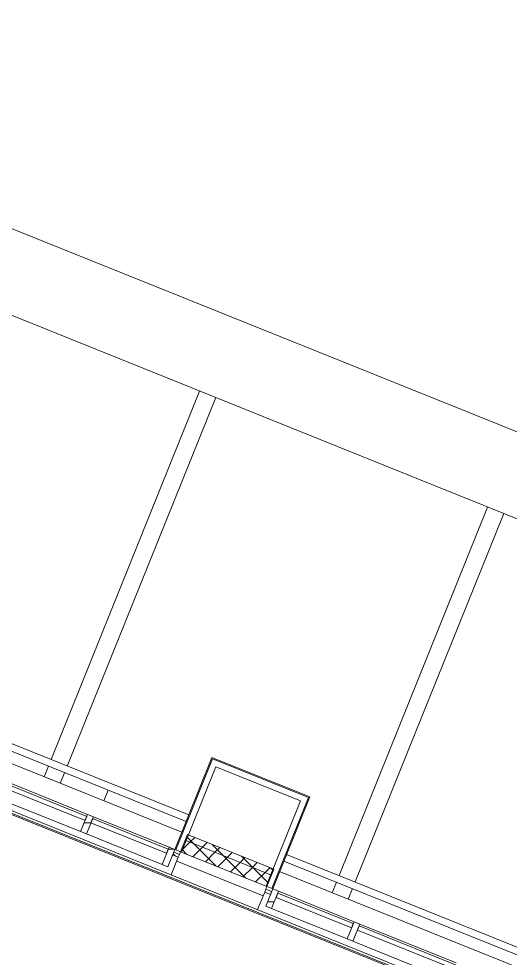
# Model space of a CAD drawing. Header units: millimetres. Extents: x -584918 to 2941280, y 3000189 to 4229862.
# Drawn here: x -423165 to -419209, y 3867799 to 3875369 of the extents above; entities that cross this region are included whole.
import ezdxf

# ---------------------------------------------------------------- set-up
doc = ezdxf.new("R2010")
doc.units = ezdxf.units.MM
for name, color, linetype, lineweight in [('Витраж', 7, 'Continuous', 0), ('Ограждение', 7, 'Continuous', 0), ('Панели витража', 7, 'Continuous', 0), ('Перекрытие', 7, 'Continuous', 0), ('Стены', 7, 'Continuous', 0), ('Стены внутренние', 7, 'Continuous', 0), ('Стены наружные', 7, 'Continuous', 0), ('Стены отделка', 7, 'Continuous', 0), ('Стены перегородки', 7, 'Continuous', 0), ('Стены штриховка', 7, 'Continuous', 0)]:
    doc.layers.add(name, color=color, linetype=linetype, lineweight=lineweight)
pattern_1 = [(45, (-445536.98, 3844560.27), (-70.71068, 70.71068), []), (135, (-445536.98, 3844560.27), (-70.71068, -70.71068), [])]

# ---------------------------------------------------------------- blocks, each defined once
blk = doc.blocks.new('Стены 23 - Стены 1-7694397-АР Этаж 02')
at = {"layer": 'Стены'}
blk.add_line((23091.8, 24591.8), (23057.4, 24506.4), dxfattribs=at)
blk = doc.blocks.new('Системная панель - Cтеклопакет Двухкамерный_36 мм-6485460-АР Этаж 02')
at = {"layer": 'Панели витража', "lineweight": 18}
for p, q in [((418.3, 18), (-418.3, 18)), ((-418.3, 18), (-418.3, -18)), ((418.3, -18), (418.3, 18)), ((-418.3, -18), (418.3, -18))]:
    blk.add_line(p, q, dxfattribs=at)
blk = doc.blocks.new('Системная панель - Cтеклопакет Двухкамерный_36 мм-7864038-АР Этаж 02')
at = {"layer": 'Панели витража', "lineweight": 18}
for p, q in [((328.3, 18), (-328.3, 18)), ((-328.3, 18), (-328.3, -18)), ((328.3, -18), (328.3, 18)), ((-328.3, -18), (328.3, -18))]:
    blk.add_line(p, q, dxfattribs=at)
blk = doc.blocks.new('Системная панель - Глухая панель_25 мм-V105-АР Этаж 02')
at = {"layer": 'Панели витража'}
h = blk.add_hatch(dxfattribs=at)
h.set_pattern_fill('FP_21', color=256, style=0, pattern_type=2)
h.set_pattern_definition([(336.949, (13726.22, 31163.47), (58.73255, 138.0235), [])])
h.paths.add_polyline_path([(-25, 12.5), (-25, -12.5), (25, -12.5), (25, 12.5), (13.9, 12.5)])
at = {"layer": 'Панели витража', "lineweight": 18}
for p, q in [((25, 12.5), (-25, 12.5)), ((-25, 12.5), (-25, -12.5)), ((25, -12.5), (25, 12.5)), ((-25, -12.5), (25, -12.5))]:
    blk.add_line(p, q, dxfattribs=at)
blk = doc.blocks.new('Прямоугольный импост - 50х150_RAL 3009-6573670-АР Этаж 02')
at = {"layer": 'Витраж'}
for p, q in [((273.9, 31693.2), (1050, 31380.5)), ((993.9, 31241.4), (217.9, 31554.1))]:
    blk.add_line(p, q, dxfattribs=at)
blk = doc.blocks.new('Прямоугольный импост - 50х150_RAL 3009-7836373-АР Этаж 02')
at = {"layer": 'Витраж'}
for p, q in [((-381.5, 31957.4), (227.6, 31711.9)), ((171.5, 31572.8), (-437.6, 31818.2))]:
    blk.add_line(p, q, dxfattribs=at)
blk = doc.blocks.new('Прямоугольный импост - 50х150_RAL 3009-V107-АР Этаж 02')
at = {"layer": 'Витраж', "lineweight": 18}
for p, q in [((-25, 35), (25, 35)), ((-25, -115), (-25, 35)), ((25, 35), (25, -115)), ((25, -115), (-25, -115))]:
    blk.add_line(p, q, dxfattribs=at)
blk = doc.blocks.new('Прямоугольный импост - 50х150_RAL 3009-V108-АР Этаж 02')
at = {"layer": 'Витраж'}
h = blk.add_hatch(dxfattribs=at)
h.set_pattern_fill('FP_24', color=256, style=0, pattern_type=2)
h.set_pattern_definition([(158.051, (13776.2, -31163.5), (-284.821, -706.768), []), (158.051, (13811.9, -31074.9), (-284.821, -706.768), []), (158.051, (13847.4, -30986.8), (-284.821, -706.768), []), (158.051, (13953.95, -30722.44), (-284.821, -706.768), [])])
h.paths.add_polyline_path([(-25, -115), (-25, 35), (25, 35), (25, -115)])
at = {"layer": 'Витраж', "lineweight": 18}
for p, q in [((-25, 35), (25, 35)), ((-25, -115), (-25, 35)), ((25, 35), (25, -115)), ((25, -115), (-25, -115))]:
    blk.add_line(p, q, dxfattribs=at)
blk = doc.blocks.new('Системная панель - Глухая панель_25 мм-V109-АР Этаж 02')
at = {"layer": 'Панели витража'}
h = blk.add_hatch(dxfattribs=at)
h.set_pattern_fill('FP_25', color=256, style=0, pattern_type=2)
h.set_pattern_definition([(336.949, (12926.22, 31163.47), (58.73255, 138.0235), [])])
h.paths.add_polyline_path([(-25, 12.5), (-25, -12.5), (25, -12.5), (25, 12.5), (-2.1, 12.5)])
at = {"layer": 'Панели витража', "lineweight": 18}
for p, q in [((25, 12.5), (-25, 12.5)), ((-25, 12.5), (-25, -12.5)), ((25, -12.5), (25, 12.5)), ((-25, -12.5), (25, -12.5))]:
    blk.add_line(p, q, dxfattribs=at)
blk = doc.blocks.new('Прямоугольный импост - 50х150_RAL 3009-V111-АР Этаж 02')
at = {"layer": 'Витраж'}
h = blk.add_hatch(dxfattribs=at)
h.set_pattern_fill('FP_26', color=256, style=0, pattern_type=2)
h.set_pattern_definition([(158.051, (12876.2, -31163.5), (-284.821, -706.768), []), (158.051, (12911.9, -31074.9), (-284.821, -706.768), []), (158.051, (12947.4, -30986.8), (-284.821, -706.768), []), (158.051, (13053.95, -30722.44), (-284.821, -706.768), [])])
h.paths.add_polyline_path([(-25, -115), (-25, 35), (25, 35), (25, -115)])
at = {"layer": 'Витраж', "lineweight": 18}
for p, q in [((-25, 35), (25, 35)), ((-25, -115), (-25, 35)), ((25, 35), (25, -115)), ((25, -115), (-25, -115))]:
    blk.add_line(p, q, dxfattribs=at)
blk = doc.blocks.new('Прямоугольный импост - 50х150_RAL 3009-V112-АР Этаж 02')
at = {"layer": 'Витраж'}
h = blk.add_hatch(dxfattribs=at)
h.set_pattern_fill('FP_27', color=256, style=0, pattern_type=2)
h.set_pattern_definition([(158.051, (12169.56, -31163.5), (-284.821, -706.768), []), (158.051, (12205.25, -31074.9), (-284.821, -706.768), []), (158.051, (12240.8, -30986.8), (-284.821, -706.768), []), (158.051, (12347.3, -30722.44), (-284.821, -706.768), [])])
h.paths.add_polyline_path([(-25, -115), (-25, 35), (25, 35), (25, -115)])
at = {"layer": 'Витраж', "lineweight": 18}
for p, q in [((-25, 35), (25, 35)), ((-25, -115), (-25, 35)), ((25, 35), (25, -115)), ((25, -115), (-25, -115))]:
    blk.add_line(p, q, dxfattribs=at)
blk = doc.blocks.new('Ограждение - Ограждение-7956331-АР Этаж 02')
at = {"layer": 'Ограждение'}
for p, q in [((7439.7, 35112.7), (29780.9, 26109.5)), ((29130.9, 25670.7), (7799.7, 34266.8))]:
    blk.add_line(p, q, dxfattribs=at)

msp = doc.modelspace()

# ---------------------------------------------------------------- hatches: boundary and pattern name
at = {"layer": 'Стены наружные'}
h = msp.add_hatch(dxfattribs=at)
h.set_pattern_fill('FP_36', color=256, style=0, pattern_type=2)
h.set_pattern_definition(pattern_1)
h.paths.add_polyline_path([(-415906.082, 3866363.747), (-415906.082, 3866417.654), (-418839.102, 3867599.618), (-418857.791, 3867553.242), (-415956.082, 3866383.896)])
h.paths.add_polyline_path([(-421130.212, 3868468.993), (-421111.523, 3868515.369), (-421799.742, 3868792.711), (-421818.431, 3868746.335), (-421167.59, 3868484.056)])
h.paths.add_polyline_path([(-424098.273, 3869665.078), (-424079.584, 3869711.453), (-426259.253, 3870589.828), (-426277.942, 3870543.452), (-424135.65, 3869680.14)])
h.paths.add_polyline_path([(-428550.363, 3871459.204), (-428531.674, 3871505.58), (-429227.314, 3871785.912), (-429246.002, 3871739.536), (-428587.741, 3871474.266)])
h.paths.add_polyline_path([(-431518.424, 3872655.288), (-431499.735, 3872701.664), (-432682.321, 3873178.228), (-432701.01, 3873131.852), (-431555.801, 3872670.35)])
h = msp.add_hatch(dxfattribs=at)
h.set_pattern_fill('FP_36', color=256, style=0, pattern_type=2)
h.set_pattern_definition(pattern_1)
h.paths.add_polyline_path([(-415956.082, 3866276.082), (-415956.082, 3866383.896), (-418857.791, 3867553.242), (-418895.168, 3867460.49), (-415980.715, 3866286.008)])
h.paths.add_polyline_path([(-421167.59, 3868376.242), (-421130.212, 3868468.993), (-421818.431, 3868746.335), (-421855.809, 3868653.584), (-421242.345, 3868406.367)])
h.paths.add_polyline_path([(-424135.65, 3869572.326), (-424098.273, 3869665.078), (-426277.942, 3870543.452), (-426315.32, 3870450.7), (-424210.405, 3869602.451)])
h.paths.add_polyline_path([(-428587.741, 3871366.452), (-428550.363, 3871459.204), (-429246.002, 3871739.536), (-429283.38, 3871646.784), (-428662.496, 3871396.577)])
h.paths.add_polyline_path([(-431555.801, 3872562.536), (-431518.424, 3872655.288), (-432608.258, 3873094.475), (-432645.636, 3873001.723), (-431630.557, 3872592.661)])

# ---------------------------------------------------------------- linework, layer by layer
at = {"layer": 'Перекрытие'}
for p, q in [((-422905.857, 3869400.181), (-421709.773, 3872368.241)), ((-421579.92, 3872315.913), (-422776.004, 3869347.852)), ((-420587.06, 3868465.74), (-419390.976, 3871433.801)), ((-419261.123, 3871381.472), (-420457.207, 3868413.412)), ((-422961.923, 3869261.053), (-422927.536, 3869346.385)), ((-422797.683, 3869294.056), (-422832.071, 3869208.724)), ((-421893.131, 3868582.372), (-421197.492, 3868302.04)), ((-420643.126, 3868326.612), (-420608.739, 3868411.944)), ((-420478.886, 3868359.615), (-420513.274, 3868274.284))]:
    msp.add_line(p, q, dxfattribs=at)
at = {"layer": 'Стены внутренние'}
for p, q in [((-417789.275, 3866766.858), (-425283.628, 3869786.97)), ((-421863.229, 3868656.574), (-421871.639, 3868635.705)), ((-421880.983, 3868612.517), (-421937.984, 3868471.07)), ((-421242.345, 3868190.738), (-421185.344, 3868332.184)), ((-421176, 3868355.372), (-421167.59, 3868376.242))]:
    msp.add_line(p, q, dxfattribs=at)
at = {"layer": 'Стены наружные'}
for p, q in [((-423977.141, 3869831.893), (-421797.472, 3868953.518)), ((-421819.151, 3868899.722), (-423998.82, 3869778.096)), ((-424033.208, 3869692.765), (-421853.538, 3868814.39)), ((-421009.081, 3868635.808), (-418829.411, 3867757.434)), ((-418851.09, 3867703.638), (-421030.76, 3868582.012)), ((-421065.147, 3868496.681), (-418885.478, 3867618.306))]:
    msp.add_line(p, q, dxfattribs=at)
at = {"layer": 'Стены отделка'}
for p, q in [((-417750.236, 3866783.47), (-425300.24, 3869826.009)), ((-425289.165, 3869799.983), (-417776.262, 3866772.395)), ((-421610.584, 3869417.278), (-421909.605, 3868675.263)), ((-420822.193, 3869099.568), (-421610.584, 3869417.278)), ((-421855.809, 3868653.584), (-421578.467, 3869341.803)), ((-421578.467, 3869341.803), (-420897.668, 3869067.451)), ((-421121.214, 3868357.553), (-420822.193, 3869099.568)), ((-420897.668, 3869067.451), (-421175.01, 3868379.232)), ((-421909.605, 3868675.263), (-421855.809, 3868653.584)), ((-421175.01, 3868379.232), (-421121.214, 3868357.553))]:
    msp.add_line(p, q, dxfattribs=at)
at = {"layer": 'Стены перегородки'}
for p, q in [((-421807.162, 3868795.702), (-421863.229, 3868656.574)), ((-421111.523, 3868515.369), (-421807.162, 3868795.702)), ((-421863.229, 3868656.574), (-421167.59, 3868376.242)), ((-421167.59, 3868376.242), (-421111.523, 3868515.369))]:
    msp.add_line(p, q, dxfattribs=at)
at = {"layer": 'Стены штриховка'}
for p, q in [((-421902.185, 3868672.272), (-421606.154, 3869406.867)), ((-420832.603, 3869095.138), (-421606.154, 3869406.867)), ((-421128.634, 3868360.543), (-420832.603, 3869095.138)), ((-421130.212, 3868468.993), (-421825.851, 3868749.326))]:
    msp.add_line(p, q, dxfattribs=at)

# ---------------------------------------------------------------- block references
at = {"layer": 'Витраж'}
for name, p in [('Прямоугольный импост - 50х150_RAL 3009-6573670-АР Этаж 02', (-423661.379, 3837577.571)), ('Прямоугольный импост - 50х150_RAL 3009-7836373-АР Этаж 02', (-422183.532, 3836982.021)), ('Прямоугольный импост - 50х150_RAL 3009-7836373-АР Этаж 02', (-420693.318, 3836381.487)), ('Прямоугольный импост - 50х150_RAL 3009-6573670-АР Этаж 02', (-420693.318, 3836381.487))]:
    msp.add_blockref(name, p, dxfattribs=at)
at = {"layer": 'Витраж', "extrusion": (0, 0, -1), "rotation": 21.9486990835427}
for name, p in [('Прямоугольный импост - 50х150_RAL 3009-V112-АР Этаж 02', (422601.322, 3868916.279)), ('Прямоугольный импост - 50х150_RAL 3009-V111-АР Этаж 02', (421945.875, 3868652.144)), ('Прямоугольный импост - 50х150_RAL 3009-V108-АР Этаж 02', (421111.108, 3868315.745)), ('Прямоугольный импост - 50х150_RAL 3009-V107-АР Этаж 02', (420455.661, 3868051.61))]:
    msp.add_blockref(name, p, dxfattribs=at)
at = {"layer": 'Ограждение'}
msp.add_blockref('Ограждение - Ограждение-7956331-АР Этаж 02', (-445536.981, 3844560.265), dxfattribs=at)
at = {"layer": 'Панели витража', "rotation": 158.0513009164573}
for name, p in [('Системная панель - Cтеклопакет Двухкамерный_36 мм-6485460-АР Этаж 02', (-423012.522, 3869081.987)), ('Системная панель - Cтеклопакет Двухкамерный_36 мм-7864038-АР Этаж 02', (-422273.598, 3868784.211)), ('Системная панель - Глухая панель_25 мм-V109-АР Этаж 02', (-421899.499, 3868633.455)), ('Системная панель - Глухая панель_25 мм-V105-АР Этаж 02', (-421157.484, 3868334.434)), ('Системная панель - Cтеклопакет Двухкамерный_36 мм-7864038-АР Этаж 02', (-420783.385, 3868183.678)), ('Системная панель - Cтеклопакет Двухкамерный_36 мм-6485460-АР Этаж 02', (-420044.461, 3867885.902))]:
    msp.add_blockref(name, p, dxfattribs=at)
at = {"layer": 'Стены'}
msp.add_blockref('Стены 23 - Стены 1-7694397-АР Этаж 02', (-445536.981, 3844560.265), dxfattribs=at)

doc.saveas('drawing.dxf')
